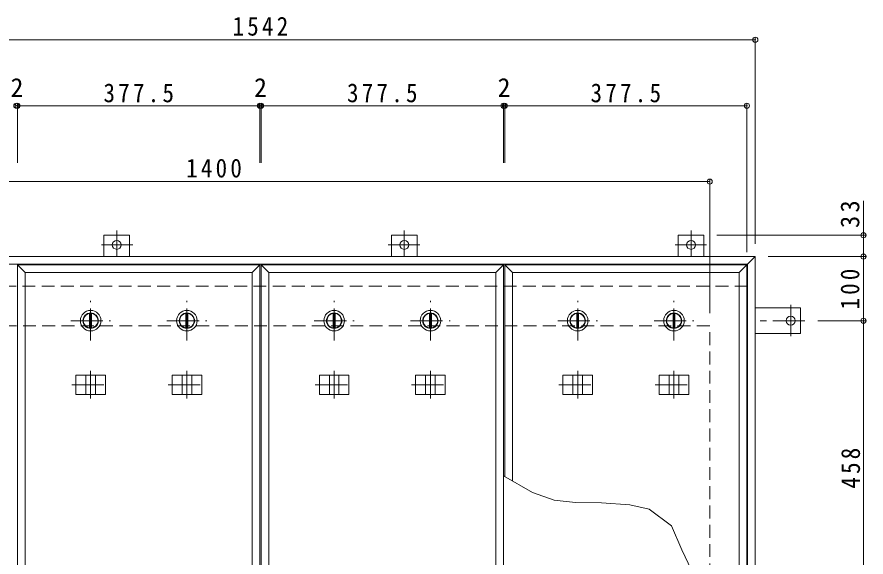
# Model space of a CAD drawing. Units: millimetres at full size, sheet at 1:10. Extents: x -2620 to 2738, y -1962 to 1769.
# Drawn here: x -1841 to -518, y 571 to 1412 of the extents above; entities that cross this region are included whole.
import ezdxf
from ezdxf.enums import TextEntityAlignment as Align

# ---------------------------------------------------------------- set-up
doc = ezdxf.new("R2010")
doc.units = ezdxf.units.MM
doc.header["$LTSCALE"] = 10
doc.header["$PDMODE"] = 32
doc.header["$PDSIZE"] = 8
doc.linetypes.add('CHAIN1', pattern=[8, 5, -1, 1, -1])
doc.linetypes.add('DASHED2', pattern=[3, 2, -1])
for name, color, linetype, lineweight in [('0-1_躯体', 2, 'DASHED2', 9), ('0-2_仕上', 4, 'Continuous', 9), ('0-3_建具', 4, 'Continuous', 9), ('0-5_寸法', 7, 'Continuous', 9), ('0-C_084', 2, 'Continuous', 9), ('0-E_090', 3, 'Continuous', 9), ('0-F_092', 7, 'Continuous', 9)]:
    doc.layers.add(name, color=color, linetype=linetype, lineweight=lineweight)
doc.styles.add('ＭＳ ゴシック', font='')
doc.styles.get('ＭＳ ゴシック').set_extended_font_data('MS Gothic')

msp = doc.modelspace()

# ---------------------------------------------------------------- linework, layer by layer
at = {"layer": '0-1_躯体'}
for p, q in [((-702.35, 992.92), (-2220.35, 992.92)), ((-2161.35, 930.92), (-761.35, 930.92)), ((-761.35, 30.92), (-761.35, 930.92))]:
    msp.add_line(p, q, dxfattribs=at)
at = {"layer": '0-2_仕上'}
for p, q in [((-1839.85, 1025.92), (-1462.35, 1025.92)), ((-1827.85, 1013.92), (-1839.85, 1025.92)), ((-1839.85, -64.08), (-1839.85, 1025.92)), ((-1474.35, 1013.92), (-1462.35, 1025.92)), ((-1462.35, -64.08), (-1462.35, 1025.92)), ((-1460.35, 1025.92), (-1082.85, 1025.92)), ((-1448.35, 1013.92), (-1460.35, 1025.92)), ((-1460.35, -64.08), (-1460.35, 1025.92)), ((-1094.85, 1013.92), (-1082.85, 1025.92)), ((-1082.85, -64.08), (-1082.85, 1025.92)), ((-1080.85, 1025.92), (-703.35, 1025.92)), ((-1068.85, 1013.92), (-1080.85, 1025.92)), ((-1080.85, 696.18), (-1080.85, 1025.92)), ((-715.35, 1013.92), (-703.35, 1025.92)), ((-703.35, 501.69), (-703.35, 1025.92)), ((-1827.85, 1013.92), (-1474.35, 1013.92)), ((-1827.85, -52.08), (-1827.85, 1013.92)), ((-1474.35, -52.08), (-1474.35, 1013.92)), ((-1448.35, 1013.92), (-1094.85, 1013.92)), ((-1448.35, -52.08), (-1448.35, 1013.92)), ((-1094.85, -52.08), (-1094.85, 1013.92)), ((-1068.85, 1013.92), (-715.35, 1013.92)), ((-1068.85, 689.25), (-1068.85, 1013.92)), ((-715.35, 506.34), (-715.35, 1013.92))]:
    msp.add_line(p, q, dxfattribs=at)
at = {"layer": '0-3_建具', "color": 2}
for p, q in [((-690.35, 1038.92), (-2232.35, 1038.92)), ((-690.35, 1038.92), (-702.35, 1026.92)), ((-690.35, -77.08), (-690.35, 1038.92)), ((-702.35, 1026.92), (-2220.35, 1026.92)), ((-702.35, -65.08), (-702.35, 1026.92))]:
    msp.add_line(p, q, dxfattribs=at)
at = {"layer": '0-3_建具', "linetype": 'CHAIN1'}
for p, q in [((-1726.1, 861.04), (-1726.1, 817.8)), ((-1576.1, 861.04), (-1576.1, 817.8)), ((-1346.6, 861.04), (-1346.6, 817.8)), ((-1196.6, 861.04), (-1196.6, 817.8)), ((-967.1, 861.04), (-967.1, 817.8)), ((-817.1, 861.04), (-817.1, 817.8)), ((-1755.51, 838.92), (-1696.69, 838.92)), ((-1605.51, 838.92), (-1546.69, 838.92)), ((-1376.01, 838.92), (-1317.19, 838.92)), ((-1226.01, 838.92), (-1167.19, 838.92)), ((-996.51, 838.92), (-937.69, 838.92)), ((-846.51, 838.92), (-787.69, 838.92))]:
    msp.add_line(p, q, dxfattribs=at)
at = {"layer": '0-3_建具'}
for p, q in [((-1749.19, 853.92), (-1749.19, 823.92)), ((-1749.19, 853.92), (-1703.01, 853.92)), ((-1733.6, 853.92), (-1733.6, 823.92)), ((-1718.6, 853.92), (-1718.6, 823.92)), ((-1703.01, 853.92), (-1703.01, 823.92)), ((-1599.19, 853.92), (-1599.19, 823.92)), ((-1599.19, 853.92), (-1553.01, 853.92)), ((-1583.6, 853.92), (-1583.6, 823.92)), ((-1568.6, 853.92), (-1568.6, 823.92)), ((-1553.01, 853.92), (-1553.01, 823.92)), ((-1369.69, 853.92), (-1369.69, 823.92)), ((-1369.69, 853.92), (-1323.51, 853.92)), ((-1354.1, 853.92), (-1354.1, 823.92)), ((-1339.1, 853.92), (-1339.1, 823.92)), ((-1323.51, 853.92), (-1323.51, 823.92)), ((-1219.69, 853.92), (-1219.69, 823.92)), ((-1219.69, 853.92), (-1173.51, 853.92)), ((-1204.1, 853.92), (-1204.1, 823.92)), ((-1189.1, 853.92), (-1189.1, 823.92)), ((-1173.51, 853.92), (-1173.51, 823.92)), ((-990.19, 853.92), (-990.19, 823.92)), ((-990.19, 853.92), (-944.01, 853.92)), ((-974.6, 853.92), (-974.6, 823.92)), ((-959.6, 853.92), (-959.6, 823.92)), ((-944.01, 853.92), (-944.01, 823.92)), ((-840.19, 853.92), (-840.19, 823.92)), ((-840.19, 853.92), (-794.01, 853.92)), ((-824.6, 853.92), (-824.6, 823.92)), ((-809.6, 853.92), (-809.6, 823.92)), ((-794.01, 853.92), (-794.01, 823.92)), ((-1749.19, 823.92), (-1703.01, 823.92)), ((-1599.19, 823.92), (-1553.01, 823.92)), ((-1369.69, 823.92), (-1323.51, 823.92)), ((-1219.69, 823.92), (-1173.51, 823.92)), ((-990.19, 823.92), (-944.01, 823.92)), ((-840.19, 823.92), (-794.01, 823.92))]:
    msp.add_line(p, q, dxfattribs=at)
at = {"layer": '0-5_寸法'}
for p, q in [((-521.83, 1072.12), (-521.83, 1125.88)), ((-1037.71, 671.28), (-1082.85, 697.34))]:
    msp.add_line(p, q, dxfattribs=at)
for points in [[(-805.05, 581.79), (-820.86, 619.25), (-855.83, 645.47), (-885.79, 652.13), (-929.91, 655.46), (-970.29, 655.88), (-1003.58, 659.62), (-1037.71, 671.28)], [(-767.12, 531.1), (-789.69, 550.34), (-805.05, 581.79)]]:
    msp.add_lwpolyline(points, dxfattribs=at)
at = {"layer": '0-C_084', "linetype": 'CHAIN1'}
for p, q in [((-1726.1, 907.92), (-1726.1, 969.92)), ((-1576.1, 907.92), (-1576.1, 969.92)), ((-1346.6, 907.92), (-1346.6, 969.92)), ((-1196.6, 907.92), (-1196.6, 969.92)), ((-967.1, 907.92), (-967.1, 969.92)), ((-817.1, 907.92), (-817.1, 969.92)), ((-1757.1, 938.92), (-1695.1, 938.92)), ((-1607.1, 938.92), (-1545.1, 938.92)), ((-1377.6, 938.92), (-1315.6, 938.92)), ((-1227.6, 938.92), (-1165.6, 938.92)), ((-998.1, 938.92), (-936.1, 938.92)), ((-848.1, 938.92), (-786.1, 938.92))]:
    msp.add_line(p, q, dxfattribs=at)
at = {"layer": '0-C_084'}
for p, q in [((-1727.6, 950.33), (-1727.6, 927.52)), ((-1724.6, 950.33), (-1724.6, 927.52)), ((-1577.6, 950.33), (-1577.6, 927.52)), ((-1574.6, 950.33), (-1574.6, 927.52)), ((-1348.1, 950.33), (-1348.1, 927.52)), ((-1345.1, 950.33), (-1345.1, 927.52)), ((-1198.1, 950.33), (-1198.1, 927.52)), ((-1195.1, 950.33), (-1195.1, 927.52)), ((-968.6, 950.33), (-968.6, 927.52)), ((-965.6, 950.33), (-965.6, 927.52)), ((-818.6, 950.33), (-818.6, 927.52)), ((-815.6, 950.33), (-815.6, 927.52))]:
    msp.add_line(p, q, dxfattribs=at)
for centre, radius in [((-1726.1, 938.92), 16), ((-1576.1, 938.92), 16), ((-1346.6, 938.92), 16), ((-1196.6, 938.92), 16), ((-967.1, 938.92), 16), ((-817.1, 938.92), 16), ((-1726.1, 938.92), 12), ((-1726.1, 938.92), 11.5), ((-1576.1, 938.92), 12), ((-1576.1, 938.92), 11.5), ((-1346.6, 938.92), 12), ((-1346.6, 938.92), 11.5), ((-1196.6, 938.92), 12), ((-1196.6, 938.92), 11.5), ((-967.1, 938.92), 12), ((-967.1, 938.92), 11.5), ((-817.1, 938.92), 12), ((-817.1, 938.92), 11.5)]:
    msp.add_circle(centre, radius, dxfattribs=at)
at = {"layer": '0-E_090'}
for p, q in [((-1705.35, 1038.92), (-1705.35, 1072.12)), ((-1665.35, 1072.12), (-1705.35, 1072.12)), ((-1665.35, 1038.92), (-1665.35, 1072.12)), ((-1257.35, 1072.12), (-1217.35, 1072.12)), ((-1257.35, 1038.92), (-1257.35, 1072.12)), ((-1217.35, 1038.92), (-1217.35, 1072.12)), ((-810.35, 1038.92), (-810.35, 1072.12)), ((-810.35, 1072.12), (-770.35, 1072.12)), ((-770.35, 1038.92), (-770.35, 1072.12)), ((-690.35, 958.92), (-620.15, 958.92)), ((-620.15, 958.92), (-620.15, 918.92)), ((-690.35, 918.92), (-620.15, 918.92))]:
    msp.add_line(p, q, dxfattribs=at)
at = {"layer": '0-E_090', "linetype": 'CHAIN1'}
for p, q in [((-1685.35, 1079.28), (-1685.35, 1039.12)), ((-1237.35, 1079.28), (-1237.35, 1039.12)), ((-790.35, 1079.28), (-790.35, 1039.12)), ((-1660.51, 1057.12), (-1709.4, 1057.12)), ((-1262.19, 1057.12), (-1213.3, 1057.12)), ((-815.19, 1057.12), (-766.3, 1057.12)), ((-635.15, 963.76), (-635.15, 914.88)), ((-612.99, 938.92), (-690.35, 938.92))]:
    msp.add_line(p, q, dxfattribs=at)
at = {"layer": '0-E_090'}
for centre in [(-1685.35, 1057.12), (-1237.35, 1057.12), (-790.35, 1057.12), (-635.15, 938.92)]:
    msp.add_circle(centre, 7, dxfattribs=at)
at = {"layer": '0-F_092'}
for p, q in [((-2232.35, 1376.64), (-690.35, 1376.64)), ((-690.35, 1379.64), (-690.35, 1058.92)), ((-1841.85, 1273.84), (-1839.85, 1273.84)), ((-1839.85, 1276.84), (-1839.85, 1185.08)), ((-1839.85, 1273.84), (-1462.35, 1273.84)), ((-1462.35, 1276.84), (-1462.35, 1185.08)), ((-1462.35, 1273.84), (-1460.35, 1273.84)), ((-1460.35, 1276.84), (-1460.35, 1185.08)), ((-1460.35, 1273.84), (-1082.85, 1273.84)), ((-1082.85, 1276.84), (-1082.85, 1185.08)), ((-1082.85, 1273.84), (-1080.85, 1273.84)), ((-1080.85, 1276.84), (-1080.85, 1185.08)), ((-1080.85, 1273.84), (-703.35, 1273.84)), ((-703.35, 1276.84), (-703.35, 1045.92)), ((-2161.35, 1155.64), (-761.35, 1155.64)), ((-761.35, 1158.64), (-761.35, 950.92)), ((-518.83, 1072.12), (-750.35, 1072.12)), ((-521.83, 1038.92), (-521.83, 1072.12)), ((-518.83, 1038.92), (-670.35, 1038.92)), ((-521.83, 1038.92), (-521.83, 938.92)), ((-518.83, 938.92), (-592.99, 938.92)), ((-521.83, 480.92), (-521.83, 938.92))]:
    msp.add_line(p, q, dxfattribs=at)
for p in [(-690.35, 1376.64), (-1841.85, 1273.84), (-1839.85, 1273.84), (-1462.35, 1273.84), (-1460.35, 1273.84), (-1082.85, 1273.84), (-1080.85, 1273.84), (-703.35, 1273.84), (-761.35, 1155.64), (-521.83, 1072.12), (-521.83, 1038.92), (-521.83, 938.92)]:
    msp.add_point(p, dxfattribs=at)

# ---------------------------------------------------------------- texts
at = {"layer": '0-F_092', "color": 2, "style": 'ＭＳ ゴシック'}
for p in [(-1850.85, 1278.84), (-1471.35, 1278.84), (-1091.85, 1278.84)]:
    msp.add_text('2', height=29.33, dxfattribs=at).set_placement(p, align=Align.BOTTOM_LEFT)
at = {"layer": '0-F_092', "color": 2, "char_height": 29.33, "attachment_point": 7, "style": 'ＭＳ ゴシック'}
for s, insert in [('\\T1.28;\\W0.9;1542', (-1505.1, 1382.64)), ('\\T1.28;\\W0.9;377.5', (-1706.1, 1278.84)), ('\\T1.28;\\W0.9;377.5', (-1326.6, 1278.84)), ('\\T1.28;\\W0.9;377.5', (-947.1, 1278.84)), ('\\T1.28;\\W0.9;1400', (-1577.34, 1161.64))]:
    msp.add_mtext(s, dxfattribs=dict(at, insert=insert))
at = {"layer": '0-F_092', "color": 2, "char_height": 29.33, "attachment_point": 7, "rotation": 90, "style": 'ＭＳ ゴシック'}
for s, insert in [('\\T1.27;\\W0.95;33', (-527.83, 1083.38)), ('\\T1.27;\\W0.9;100', (-527.83, 956.42)), ('\\T1.27;\\W0.9;458', (-526.83, 677.42))]:
    msp.add_mtext(s, dxfattribs=dict(at, insert=insert))

doc.saveas('drawing.dxf')
